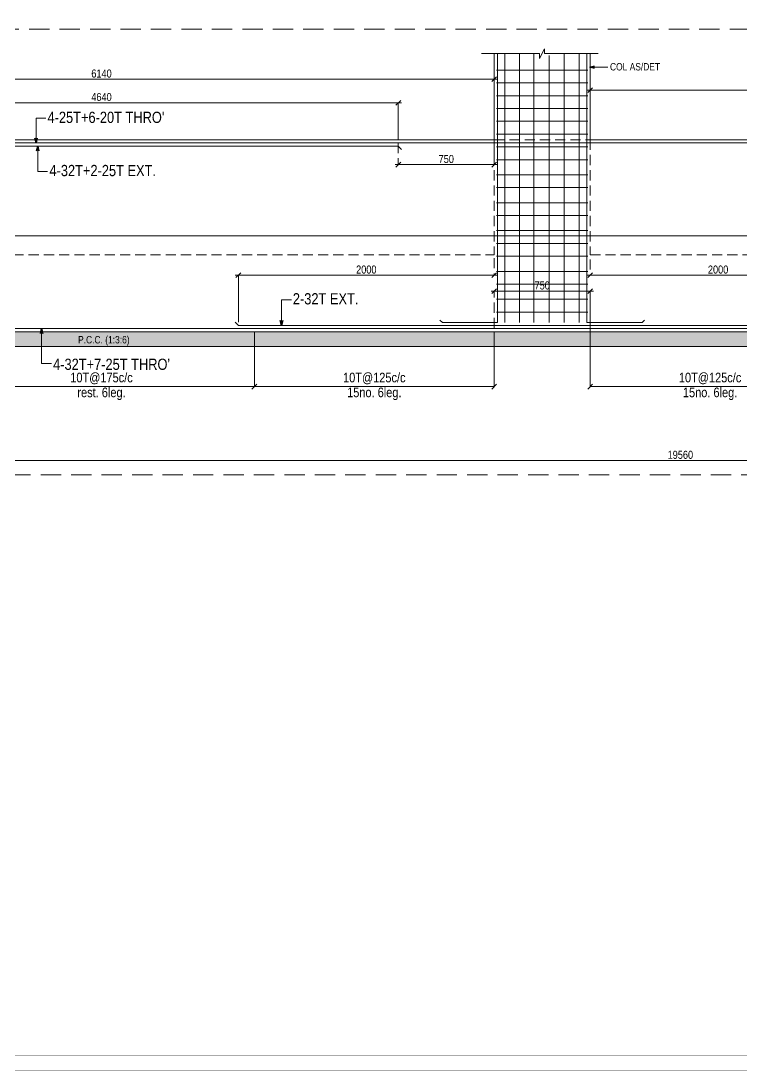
# Model space of a CAD drawing. Header units: millimetres. Extents: x 1112055 to 3390982, y -148532 to 766891.
# Drawn here: x 3255534 to 3278049, y 310036 to 342847 of the extents above; entities that cross this region are included whole.
import ezdxf

# ---------------------------------------------------------------- set-up
doc = ezdxf.new("R2010")
doc.units = ezdxf.units.MM
doc.header["$PDMODE"] = 35
doc.header["$PDSIZE"] = -25
doc.linetypes.add('Hidden', pattern=[9.525, 6.35, -3.175])
for name, color, linetype, lineweight in [('B FOOTING', 49, 'Continuous', 20), ('B HATCH', 250, 'Continuous', 0), ('B P.C.C', 251, 'Continuous', 0), ('B STEEL', 34, 'Continuous', 15), ('B STEEL TEXT', 7, 'Continuous', 15), ('B TITLE BLOCK', 250, 'Continuous', 0), ('B-ST DIM', 250, 'Continuous', 18), ('P STEEL', 7, 'Continuous', 30)]:
    doc.layers.add(name, color=color, linetype=linetype, lineweight=lineweight)
doc.styles.add('ARIAL', font='arial.ttf')
doc.styles.add('Q1', font='g13f12d.shx', dxfattribs={"width": 0.8})
doc.styles.add('SWINC', font='swissc.ttf')
doc.styles.add('SWINS', font='swissc.ttf')
doc.dimstyles.new('BH-STD', dxfattribs={"dimscale": 0, "dimtxt": 230, "dimasz": 125, "dimexe": 0, "dimexo": 100, "dimgap": 50, "dimtad": 1, "dimdec": 0, "dimzin": 1, "dimdsep": 46, "dimtxsty": 'Q1', "dimblk": 'ARCHTICK', "dimcen": 1, "dimdle": 100, "dimclrd": 250, "dimclre": 250, "dimclrt": 256, "dimadec": 0, "dimazin": 0, "dimtfac": 1, "dimtdec": 0, "dimtix": 1, "dimtofl": 0, "dimtmove": 0, "dimatfit": 2, "dimfxl": 1, "dimtolj": 1, "dimtzin": 0, "dimlwd": 9, "dimlwe": 9, "dimarcsym": 0})
doc.dimstyles.new('BHOOMI', dxfattribs={"dimtxt": 230, "dimasz": 150, "dimexe": 10, "dimexo": 0, "dimgap": 25, "dimtad": 1, "dimdec": 0, "dimzin": 0, "dimdsep": 46, "dimtxsty": 'SWINC', "dimblk": 'OBLIQUE', "dimcen": 0.09, "dimclrd": 250, "dimclre": 250, "dimclrt": 256, "dimaunit": 1, "dimadec": 3, "dimazin": 0, "dimtfac": 1, "dimtdec": 0, "dimtofl": 0, "dimtmove": 1, "dimatfit": 3, "dimfxl": 100, "dimtolj": 1, "dimtzin": 0, "dimlwd": 9, "dimlwe": 5, "dimarcsym": 0})
doc.dimstyles.new('DIM 1', dxfattribs={"dimscale": 0, "dimtxt": 230, "dimasz": 150, "dimexe": 0.18, "dimexo": 0.0625, "dimgap": 0.5, "dimtad": 1, "dimdec": 0, "dimzin": 0, "dimdsep": 46, "dimtxsty": 'ARIAL', "dimblk": 'OBLIQUE', "dimcen": 6, "dimse1": 1, "dimse2": 1, "dimclrd": 256, "dimclrt": 256, "dimadec": 0, "dimazin": 2, "dimtfac": 0.75, "dimtdec": 0, "dimtix": 1, "dimtofl": 0, "dimtmove": 1, "dimatfit": 3, "dimldrblk": 'OPEN30', "dimfxl": 0.18, "dimfrac": 1, "dimtolj": 1, "dimtzin": 0, "dimlwd": -1, "dimarcsym": 0})

# ---------------------------------------------------------------- blocks, each defined once
blk = doc.blocks.new('_Oblique')
at = {"color": 0, "linetype": 'ByBlock', "lineweight": -2}
blk.add_line((-0.5, -0.5), (0.5, 0.5), dxfattribs=at)
blk = doc.blocks.new('_Open30')
at = {"color": 0, "linetype": 'ByBlock', "lineweight": -2}
for p, q in [((-1, 0.27), (0, 0)), ((0, 0), (-1, -0.27)), ((0, 0), (-1, 0))]:
    blk.add_line(p, q, dxfattribs=at)
blk = doc.blocks.new('*D4825')
at = {"layer": 'B-ST DIM', "color": 7, "linetype": 'Hidden', "lineweight": 9, "ltscale": 50, "transparency": 16777216}
blk.add_line((3273332, 335396), (3273332, 334903), dxfattribs=at)
at = {"layer": 'B-ST DIM', "color": 7, "lineweight": 9, "ltscale": 50, "transparency": 16777216}
for p, q in [((3273232, 334903), (3281432, 334903)), ((3281332, 333336), (3281332, 334903))]:
    blk.add_line(p, q, dxfattribs=at)
at = {"layer": 'Defpoints', "color": 0, "transparency": 16777216}
for p in [(3273332, 335496), (3281332, 334903), (3281332, 333236)]:
    blk.add_point(p, dxfattribs=at)
at = {"layer": 'B-ST DIM', "color": 7, "lineweight": 9, "transparency": 16777216, "xscale": 150, "yscale": 150, "zscale": 150, "rotation": 180}
blk.add_blockref('_Oblique', (3273332, 334903), dxfattribs=at)
at = {"layer": 'B-ST DIM', "color": 7, "lineweight": 9, "transparency": 16777216, "xscale": 150, "yscale": 150, "zscale": 150}
blk.add_blockref('_Oblique', (3281332, 334903), dxfattribs=at)
at = {"layer": 'B-ST DIM', "color": 7, "transparency": 16777216, "insert": (3277332, 335078), "char_height": 250, "attachment_point": 5, "style": 'SWINC'}
blk.add_mtext('\\A1;2000', dxfattribs=at)
blk = doc.blocks.new('*D4826')
at = {"layer": 'B-ST DIM', "color": 7, "linetype": 'Hidden', "lineweight": 9, "ltscale": 50, "transparency": 16777216}
blk.add_line((3270332, 335436), (3270332, 334903), dxfattribs=at)
at = {"layer": 'B-ST DIM', "color": 7, "lineweight": 9, "ltscale": 50, "transparency": 16777216}
for p, q in [((3270432, 334903), (3262232, 334903)), ((3262332, 333436), (3262332, 334903))]:
    blk.add_line(p, q, dxfattribs=at)
at = {"layer": 'Defpoints', "color": 0, "transparency": 16777216}
for p in [(3270332, 335536), (3262332, 334903), (3262332, 333336)]:
    blk.add_point(p, dxfattribs=at)
at = {"layer": 'B-ST DIM', "color": 7, "lineweight": 9, "transparency": 16777216, "xscale": 150, "yscale": 150, "zscale": 150, "rotation": 180}
blk.add_blockref('_Oblique', (3262332, 334903), dxfattribs=at)
at = {"layer": 'B-ST DIM', "color": 7, "lineweight": 9, "transparency": 16777216, "xscale": 150, "yscale": 150, "zscale": 150}
blk.add_blockref('_Oblique', (3270332, 334903), dxfattribs=at)
at = {"layer": 'B-ST DIM', "color": 7, "transparency": 16777216, "insert": (3266332, 335078), "char_height": 250, "attachment_point": 5, "style": 'SWINC'}
blk.add_mtext('\\A1;2000', dxfattribs=at)
blk = doc.blocks.new('*D4828')
at = {"layer": 'B-ST DIM', "color": 250, "lineweight": 5, "ltscale": 50, "transparency": 16777216}
for p, q in [((3253272, 333136), (3253272, 331411)), ((3262832, 333136), (3262832, 331411))]:
    blk.add_line(p, q, dxfattribs=at)
at = {"layer": 'B-ST DIM', "color": 250, "lineweight": 9, "ltscale": 50, "transparency": 16777216}
blk.add_line((3262832, 331421), (3253272, 331421), dxfattribs=at)
at = {"layer": 'Defpoints', "color": 0, "transparency": 16777216}
for p in [(3253272, 333136), (3262832, 333136), (3253272, 331421)]:
    blk.add_point(p, dxfattribs=at)
at = {"layer": 'B-ST DIM', "color": 250, "lineweight": 9, "transparency": 16777216, "xscale": 150, "yscale": 150, "zscale": 150, "rotation": 180}
blk.add_blockref('_Oblique', (3253272, 331421), dxfattribs=at)
at = {"layer": 'B-ST DIM', "color": 250, "lineweight": 9, "transparency": 16777216, "xscale": 150, "yscale": 150, "zscale": 150}
blk.add_blockref('_Oblique', (3262832, 331421), dxfattribs=at)
at = {"layer": 'B-ST DIM', "color": 7, "transparency": 16777216, "char_height": 300, "attachment_point": 5, "style": 'SWINC'}
for s, insert in [('\\A1;10T@175c/c', (3258052, 331675)), ('rest. 6leg.', (3258052, 331196))]:
    blk.add_mtext(s, dxfattribs=dict(at, insert=insert))
blk = doc.blocks.new('*D4829')
at = {"layer": 'B-ST DIM', "color": 250, "lineweight": 5, "ltscale": 50, "transparency": 16777216}
for p, q in [((3262832, 333136), (3262832, 331411)), ((3270332, 333136), (3270332, 331411))]:
    blk.add_line(p, q, dxfattribs=at)
at = {"layer": 'B-ST DIM', "color": 250, "lineweight": 9, "ltscale": 50, "transparency": 16777216}
blk.add_line((3270332, 331421), (3262832, 331421), dxfattribs=at)
at = {"layer": 'Defpoints', "color": 0, "transparency": 16777216}
for p in [(3262832, 333136), (3270332, 333136), (3262832, 331421)]:
    blk.add_point(p, dxfattribs=at)
at = {"layer": 'B-ST DIM', "color": 250, "lineweight": 9, "transparency": 16777216, "xscale": 150, "yscale": 150, "zscale": 150, "rotation": 180}
blk.add_blockref('_Oblique', (3262832, 331421), dxfattribs=at)
at = {"layer": 'B-ST DIM', "color": 250, "lineweight": 9, "transparency": 16777216, "xscale": 150, "yscale": 150, "zscale": 150}
blk.add_blockref('_Oblique', (3270332, 331421), dxfattribs=at)
at = {"layer": 'B-ST DIM', "color": 7, "transparency": 16777216, "char_height": 300, "attachment_point": 5, "style": 'SWINC'}
for s, insert in [('\\A1;10T@125c/c', (3266582, 331675)), ('15no. 6leg.', (3266582, 331196))]:
    blk.add_mtext(s, dxfattribs=dict(at, insert=insert))
blk = doc.blocks.new('*D4830')
at = {"layer": 'B-ST DIM', "color": 250, "lineweight": 5, "ltscale": 50, "transparency": 16777216}
for p, q in [((3273332, 333136), (3273332, 331411)), ((3280832, 333136), (3280832, 331411))]:
    blk.add_line(p, q, dxfattribs=at)
at = {"layer": 'B-ST DIM', "color": 250, "lineweight": 9, "ltscale": 50, "transparency": 16777216}
blk.add_line((3273332, 331421), (3280832, 331421), dxfattribs=at)
at = {"layer": 'Defpoints', "color": 0, "transparency": 16777216}
for p in [(3273332, 333136), (3280832, 333136), (3280832, 331421)]:
    blk.add_point(p, dxfattribs=at)
at = {"layer": 'B-ST DIM', "color": 250, "lineweight": 9, "transparency": 16777216, "xscale": 150, "yscale": 150, "zscale": 150, "rotation": 180}
blk.add_blockref('_Oblique', (3273332, 331421), dxfattribs=at)
at = {"layer": 'B-ST DIM', "color": 250, "lineweight": 9, "transparency": 16777216, "xscale": 150, "yscale": 150, "zscale": 150}
blk.add_blockref('_Oblique', (3280832, 331421), dxfattribs=at)
at = {"layer": 'B-ST DIM', "color": 7, "transparency": 16777216, "char_height": 300, "attachment_point": 5, "style": 'SWINC'}
for s, insert in [('\\A1;10T@125c/c', (3277082, 331675)), ('15no. 6leg.', (3277082, 331196))]:
    blk.add_mtext(s, dxfattribs=dict(at, insert=insert))
blk = doc.blocks.new('*D4392')
at = {"layer": 'B-ST DIM', "color": 7, "linetype": 'Hidden', "lineweight": 9, "ltscale": 50, "transparency": 16777216}
blk.add_line((3267332, 339036), (3267332, 338358), dxfattribs=at)
at = {"layer": 'B-ST DIM', "color": 7, "lineweight": 9, "ltscale": 50, "transparency": 16777216}
for p, q in [((3270332, 339036), (3270332, 338358)), ((3267232, 338358), (3270432, 338358))]:
    blk.add_line(p, q, dxfattribs=at)
at = {"layer": 'Defpoints', "color": 0, "transparency": 16777216}
for p in [(3267332, 339136), (3270332, 339136), (3270332, 338358)]:
    blk.add_point(p, dxfattribs=at)
at = {"layer": 'B-ST DIM', "color": 7, "lineweight": 9, "transparency": 16777216, "xscale": 150, "yscale": 150, "zscale": 150, "rotation": 180}
blk.add_blockref('_Oblique', (3267332, 338358), dxfattribs=at)
at = {"layer": 'B-ST DIM', "color": 7, "lineweight": 9, "transparency": 16777216, "xscale": 150, "yscale": 150, "zscale": 150}
blk.add_blockref('_Oblique', (3270332, 338358), dxfattribs=at)
at = {"layer": 'B-ST DIM', "color": 7, "transparency": 16777216, "insert": (3268832, 338533), "char_height": 250, "attachment_point": 5, "style": 'SWINC'}
blk.add_mtext('\\A1;750', dxfattribs=at)
blk = doc.blocks.new('*D5770')
at = {"layer": 'B-ST DIM', "color": 7, "linetype": 'Hidden', "lineweight": 9, "ltscale": 50, "transparency": 16777216}
blk.add_line((3237032, 332576), (3237032, 329114), dxfattribs=at)
at = {"layer": 'B-ST DIM', "color": 7, "lineweight": 9, "ltscale": 50, "transparency": 16777216}
for p, q in [((3315272, 332576), (3315272, 329114)), ((3236932, 329114), (3315372, 329114))]:
    blk.add_line(p, q, dxfattribs=at)
at = {"layer": 'Defpoints', "color": 0, "lineweight": 40, "transparency": 16777216}
for p in [(3237032, 332676), (3315272, 332676), (3315272, 329114)]:
    blk.add_point(p, dxfattribs=at)
at = {"layer": 'B-ST DIM', "color": 7, "lineweight": 9, "transparency": 16777216, "xscale": 150, "yscale": 150, "zscale": 150, "rotation": 180}
blk.add_blockref('_Oblique', (3237032, 329114), dxfattribs=at)
at = {"layer": 'B-ST DIM', "color": 7, "lineweight": 9, "transparency": 16777216, "xscale": 150, "yscale": 150, "zscale": 150}
blk.add_blockref('_Oblique', (3315272, 329114), dxfattribs=at)
at = {"layer": 'B-ST DIM', "color": 7, "transparency": 16777216, "insert": (3276152, 329289), "char_height": 250, "attachment_point": 5, "style": 'SWINC'}
blk.add_mtext('\\A1;19560', dxfattribs=at)
blk = doc.blocks.new('*D5771')
at = {"layer": 'B-ST DIM', "color": 7, "lineweight": 9, "ltscale": 50, "transparency": 16777216}
for p, q in [((3270232, 334404), (3273432, 334404)), ((3273332, 332776), (3273332, 334404))]:
    blk.add_line(p, q, dxfattribs=at)
at = {"layer": 'B-ST DIM', "color": 7, "linetype": 'Hidden', "lineweight": 9, "ltscale": 50, "transparency": 16777216}
blk.add_line((3270332, 332776), (3270332, 334404), dxfattribs=at)
at = {"layer": 'Defpoints', "color": 0, "lineweight": 40, "ltscale": 50, "transparency": 16777216}
for p in [(3273332, 334404), (3270332, 332676), (3273332, 332676)]:
    blk.add_point(p, dxfattribs=at)
at = {"layer": 'B-ST DIM', "color": 7, "lineweight": 9, "ltscale": 50, "transparency": 16777216, "xscale": 150, "yscale": 150, "zscale": 150, "rotation": 180}
blk.add_blockref('_Oblique', (3270332, 334404), dxfattribs=at)
at = {"layer": 'B-ST DIM', "color": 7, "lineweight": 9, "ltscale": 50, "transparency": 16777216, "xscale": 150, "yscale": 150, "zscale": 150}
blk.add_blockref('_Oblique', (3273332, 334404), dxfattribs=at)
at = {"layer": 'B-ST DIM', "color": 7, "ltscale": 50, "transparency": 16777216, "insert": (3271832, 334582), "char_height": 250, "attachment_point": 5, "style": 'SWINC'}
blk.add_mtext('\\A1;750', dxfattribs=at)
blk = doc.blocks.new('*D5775')
at = {"layer": 'B-ST DIM', "color": 7, "lineweight": 9, "ltscale": 50, "transparency": 16777216}
for p, q in [((3297692, 340684), (3273232, 340684)), ((3273332, 339236), (3273332, 340684))]:
    blk.add_line(p, q, dxfattribs=at)
at = {"layer": 'B-ST DIM', "color": 7, "linetype": 'Hidden', "lineweight": 9, "ltscale": 50, "transparency": 16777216}
blk.add_line((3297592, 339236), (3297592, 340684), dxfattribs=at)
at = {"layer": 'Defpoints', "color": 0, "lineweight": 40, "transparency": 16777216}
for p in [(3273332, 340684), (3273332, 339136), (3297592, 339136)]:
    blk.add_point(p, dxfattribs=at)
at = {"layer": 'B-ST DIM', "color": 7, "lineweight": 9, "transparency": 16777216, "xscale": 150, "yscale": 150, "zscale": 150, "rotation": 180}
blk.add_blockref('_Oblique', (3273332, 340684), dxfattribs=at)
at = {"layer": 'B-ST DIM', "color": 7, "lineweight": 9, "transparency": 16777216, "xscale": 150, "yscale": 150, "zscale": 150}
blk.add_blockref('_Oblique', (3297592, 340684), dxfattribs=at)
at = {"layer": 'B-ST DIM', "color": 7, "transparency": 16777216, "insert": (3285462, 340859), "char_height": 250, "attachment_point": 5, "style": 'SWINC'}
blk.add_mtext('\\A1;6065', dxfattribs=at)
blk = doc.blocks.new('*D5776')
at = {"layer": 'B-ST DIM', "color": 7, "lineweight": 9, "ltscale": 50, "transparency": 16777216}
for p, q in [((3270432, 341028), (3245672, 341028)), ((3245772, 339236), (3245772, 341028))]:
    blk.add_line(p, q, dxfattribs=at)
at = {"layer": 'B-ST DIM', "color": 7, "linetype": 'Hidden', "lineweight": 9, "ltscale": 50, "transparency": 16777216}
blk.add_line((3270332, 339236), (3270332, 341028), dxfattribs=at)
at = {"layer": 'Defpoints', "color": 0, "lineweight": 40, "transparency": 16777216}
for p in [(3245772, 341028), (3245772, 339136), (3270332, 339136)]:
    blk.add_point(p, dxfattribs=at)
at = {"layer": 'B-ST DIM', "color": 7, "lineweight": 9, "transparency": 16777216, "xscale": 150, "yscale": 150, "zscale": 150, "rotation": 180}
blk.add_blockref('_Oblique', (3245772, 341028), dxfattribs=at)
at = {"layer": 'B-ST DIM', "color": 7, "lineweight": 9, "transparency": 16777216, "xscale": 150, "yscale": 150, "zscale": 150}
blk.add_blockref('_Oblique', (3270332, 341028), dxfattribs=at)
at = {"layer": 'B-ST DIM', "color": 7, "transparency": 16777216, "insert": (3258052, 341203), "char_height": 250, "attachment_point": 5, "style": 'SWINC'}
blk.add_mtext('\\A1;6140', dxfattribs=at)
blk = doc.blocks.new('*D5777')
at = {"layer": 'B-ST DIM', "color": 7, "lineweight": 9, "ltscale": 50, "transparency": 16777216}
for p, q in [((3248672, 340291), (3267432, 340291)), ((3267332, 339136), (3267332, 340291))]:
    blk.add_line(p, q, dxfattribs=at)
at = {"layer": 'B-ST DIM', "color": 7, "linetype": 'Hidden', "lineweight": 9, "ltscale": 50, "transparency": 16777216}
blk.add_line((3248772, 339136), (3248772, 340291), dxfattribs=at)
at = {"layer": 'Defpoints', "color": 0, "lineweight": 40, "ltscale": 50, "transparency": 16777216}
for p in [(3267332, 340291), (3248772, 339036), (3267332, 339036)]:
    blk.add_point(p, dxfattribs=at)
at = {"layer": 'B-ST DIM', "color": 7, "lineweight": 9, "ltscale": 50, "transparency": 16777216, "xscale": 150, "yscale": 150, "zscale": 150, "rotation": 180}
blk.add_blockref('_Oblique', (3248772, 340291), dxfattribs=at)
at = {"layer": 'B-ST DIM', "color": 7, "lineweight": 9, "ltscale": 50, "transparency": 16777216, "xscale": 150, "yscale": 150, "zscale": 150}
blk.add_blockref('_Oblique', (3267332, 340291), dxfattribs=at)
at = {"layer": 'B-ST DIM', "color": 7, "ltscale": 50, "transparency": 16777216, "insert": (3258052, 340470), "char_height": 250, "attachment_point": 5, "style": 'SWINC'}
blk.add_mtext('\\A1;4640', dxfattribs=at)

msp = doc.modelspace()

# ---------------------------------------------------------------- hatches: boundary and pattern name
at = {"layer": 'B HATCH', "lineweight": 0}
h = msp.add_hatch(dxfattribs=at)
h.set_pattern_fill('AR-CONC', color=250, scale=3, style=0)
h.set_pattern_definition([(50, (1717951.3, -186910.03), (546.55401, -47.81726), [57.15, -628.65]), (355, (1717951.3, -186910.03), (-105.73026, 573.17054), [45.72, -502.92175]), (100.451445, (1717996.87, -186914), (440.82374, 525.35326), [48.57003, -534.27073]), (46.1842, (1717951.3, -186757.6), (813.23712, -126.12698), [85.725, -942.975]), (96.63556, (1718019.1, -186768.14), (712.2124, 742.27837), [72.85507, -801.40682]), (351.18415, (1717951.3, -186757.6), (712.2124, 742.27837), [68.5799, -754.3792]), (21, (1718027.5, -186795.73), (454.84317, -306.7956), [57.15, -628.65]), (326, (1718027.5, -186795.73), (185.40609, 552.5639), [45.72, -502.92]), (71.451445, (1718065.4, -186821.3), (640.24926, 245.7683), [48.57003, -534.26981]), (37.5, (1717951.32, -186910.03), (9.26581, 253.665117), [0, -496.824, 0, -510.54, 0, -504.825]), (7.5, (1717951.32, -186910.03), (200.458988, 300.541724), [0, -291.084, 0, -485.394, 0, -192.405]), (327.5, (1717781.4, -186910.03), (406.771786, -17.186232), [0, -190.5, 0, -594.36, 0, -788.67]), (317.5, (1717705.2, -186910.03), (444.387544, 76.27947), [0, -247.65, 0, -394.716, 0, -560.07])])
h.paths.add_polyline_path([(3236572.3, 333136.3), (3236572.3, 332676.3), (3315732.3, 332676.3), (3315732.3, 333136.3)])

# ---------------------------------------------------------------- linework, layer by layer
at = {"layer": 'B FOOTING', "color": 1, "lineweight": 13, "ltscale": 10}
for p, q in [((3270332.3, 339136.3), (3270332.3, 341828.3)), ((3273332.3, 339136.3), (3273332.3, 341828.3))]:
    msp.add_line(p, q, dxfattribs=at)
at = {"layer": 'B FOOTING'}
for p, q in [((3245772.3, 339136.3), (3270332.3, 339136.3)), ((3273332.3, 339136.3), (3297592.3, 339136.3))]:
    msp.add_line(p, q, dxfattribs=at)
at = {"layer": 'B FOOTING', "color": 1, "lineweight": 13, "ltscale": 10}
msp.add_lwpolyline([(3269934.8, 341828.3), (3271742.6, 341828.3), (3271742.6, 341669.8), (3271907.9, 341979.2), (3271907.9, 341828.3), (3273581.9, 341828.3)], dxfattribs=at)
at = {"layer": 'B FOOTING'}
msp.add_lwpolyline([(3236572.3, 333136.3), (3315732.3, 333136.3), (3315732.3, 332676.3), (3236572.3, 332676.3)], close=True, dxfattribs=at)
at = {"layer": 'B P.C.C', "color": 250, "linetype": 'Hidden', "lineweight": 0, "ltscale": 50}
for p, q in [((3270332.3, 339136.3), (3270332.3, 335536.3)), ((3270332.3, 339136.3), (3273332.3, 339136.3)), ((3273332.3, 339136.3), (3273332.3, 335536.3))]:
    msp.add_line(p, q, dxfattribs=at)
at = {"layer": 'B P.C.C', "color": 250, "linetype": 'Hidden', "lineweight": 0, "ltscale": 100}
msp.add_lwpolyline([(3235195.2, 328664.2), (3332623.9, 328664.2), (3332623.9, 342596.8), (3235195.2, 342596.8)], close=True, dxfattribs=at)
at = {"layer": 'B P.C.C', "color": 250, "linetype": 'Hidden', "lineweight": 0, "ltscale": 50}
for points in [[(3245772.3, 339136.3), (3245772.3, 335536.3), (3270332.3, 335536.3)], [(3273332.3, 335536.3), (3297592.3, 335536.3), (3297592.3, 339136.3)]]:
    msp.add_lwpolyline(points, dxfattribs=at)
at = {"layer": 'B STEEL'}
for p, q in [((3267332.3, 338936.3), (3248772.3, 338936.3)), ((3267432.3, 338836.3), (3267332.3, 338936.3)), ((3237032.3, 336136.3), (3315272.3, 336136.3))]:
    msp.add_line(p, q, dxfattribs=at)
for points in [[(3237132.3, 338236.3), (3237132.3, 339036.3), (3315172.3, 339036.3), (3315172.3, 338236.3)], [(3237132.3, 334036.3), (3237132.3, 333236.3), (3315172.3, 333236.3), (3315172.3, 334036.3)], [(3262232.3, 333436.3), (3262332.3, 333336.3), (3281332.3, 333336.3), (3281432.3, 333436.3)]]:
    msp.add_lwpolyline(points, dxfattribs=at)
at = {"layer": 'B TITLE BLOCK', "color": 1, "const_width": 10.8}
msp.add_lwpolyline([(3359954.1, 376187.5), (3359954.1, 310041.1), (3211357.2, 310041.1), (3211357.2, 376187.5)], close=True, dxfattribs=at)
at = {"layer": 'B TITLE BLOCK', "color": 250, "lineweight": 0, "const_width": 10.8}
msp.add_lwpolyline([(3359473.4, 375706.8), (3359473.4, 310521.8), (3211837.9, 310521.8), (3211837.9, 375706.8)], close=True, dxfattribs=at)
at = {"layer": 'P STEEL', "color": 250, "lineweight": 0}
for p, q in [((3270660.2, 341828.3), (3270660.2, 333420.4)), ((3271117, 341828.3), (3271117, 333420.4)), ((3271573.9, 341828.3), (3271573.9, 333420.4)), ((3272045.5, 341771.1), (3272045.5, 333420.4)), ((3272517, 341828.3), (3272517, 333420.4)), ((3272988.6, 341828.3), (3272988.6, 333420.4)), ((3273257.3, 341313.1), (3270407.3, 341313.1)), ((3273257.3, 340913.1), (3270407.3, 340913.1)), ((3273257.3, 340513.1), (3270407.3, 340513.1)), ((3273257.3, 340113.1), (3270407.3, 340113.1)), ((3273257.3, 339713.1), (3270407.3, 339713.1)), ((3273257.3, 339313.1), (3270407.3, 339313.1)), ((3273257.3, 338913.1), (3270407.3, 338913.1)), ((3273257.3, 338513.1), (3270407.3, 338513.1)), ((3273257.3, 338040.7), (3270407.3, 338040.7)), ((3273257.3, 337640.7), (3270407.3, 337640.7)), ((3273257.3, 337168.3), (3270407.3, 337168.3)), ((3273257.3, 336768.3), (3270407.3, 336768.3)), ((3273257.3, 336295.9), (3270407.3, 336295.9)), ((3273257.3, 335895.9), (3270407.3, 335895.9)), ((3273257.3, 335495.9), (3270407.3, 335495.9)), ((3273257.3, 335023.5), (3270407.3, 335023.5)), ((3273257.3, 334623.5), (3270407.3, 334623.5)), ((3273257.3, 334151.1), (3270407.3, 334151.1)), ((3273257.3, 333751.1), (3270407.3, 333751.1))]:
    msp.add_line(p, q, dxfattribs=at)
for points in [[(3270432.3, 341828.3), (3270432.3, 333420.4), (3268710.2, 333420.4), (3268632.3, 333502.2)], [(3273232.3, 341828.3), (3273232.3, 333420.4), (3274954.3, 333420.4), (3275032.3, 333502.2)]]:
    msp.add_lwpolyline(points, dxfattribs=at)

# ---------------------------------------------------------------- texts
at = {"layer": 'B STEEL TEXT', "lineweight": 5, "style": 'SWINS'}
for s, p in [('COL AS/DET', (3273951.8, 341302)), ('P.C.C. (1:3:6)', (3257319.3, 332772))]:
    msp.add_text(s, height=230, dxfattribs=at).set_placement(p)
at = {"layer": 'B STEEL TEXT', "lineweight": 9, "style": 'SWINC'}
for s, p in [("4-25T+6-20T THRO'", (3256362.7, 339661.4)), ('4-32T+2-25T EXT.', (3256423.9, 337998.9)), ('2-32T EXT.', (3264034.8, 333991.5)), ("4-32T+7-25T THRO'", (3256538.5, 331944.7))]:
    msp.add_text(s, height=350, dxfattribs=at).set_placement(p)
at = {"layer": 'B TITLE BLOCK', "color": 251, "insert": (3349947.6, 325224.3), "char_height": 289.947, "attachment_point": 2, "style": 'SWINC'}
msp.add_mtext_dynamic_manual_height_columns('\\pxsm1,qj;{\\fBankGothic Lt BT|b0|i0|c0|p34;BHOOMI\\P\\ps*,q*;\\fGost|b0|i0|c0|p2;\\H0.8x;- CONSULTANTS -\\C1; }', width=758153.186, gutter_width=0, heights=[106642.9], dxfattribs=at)

# ---------------------------------------------------------------- dimensions: what is measured, and where the dimension line sits
at = {"layer": 'B-ST DIM', "ltscale": 50}
for base, p1, p2, picture, middle in [((3245772.3, 341027.5), (3270332.3, 339136.3), (3245772.3, 339136.3), '*D5776', (3258052.3, 341202.5)), ((3273332.3, 340683.9), (3297592.3, 339136.3), (3273332.3, 339136.3), '*D5775', (3285462.3, 340858.9)), ((3267332.3, 340291.4), (3248772.3, 339036.3), (3267332.3, 339036.3), '*D5777', (3258052.3, 340469.7)), ((3270332.3, 338358.4), (3267332.3, 339136.3), (3270332.3, 339136.3), '*D4392', (3268832.3, 338533.4)), ((3281332.3, 334902.9), (3273332.3, 335495.9), (3281332.3, 333236.3), '*D4825', (3277332.3, 335077.9)), ((3273332.3, 334404.3), (3270332.3, 332676.3), (3273332.3, 332676.3), '*D5771', (3271832.3, 334582.5)), ((3315272.3, 329114.4), (3237032.3, 332676.3), (3315272.3, 332676.3), '*D5770', (3276152.3, 329289.4))]:
    dim = msp.add_linear_dim(base=base, p1=p1, p2=p2, dimstyle='BH-STD', override={"dimscale": 1, "dimtxt": 250, "dimasz": 150, "dimlfac": 0.25, "dimtxsty": 'SWINC', "dimblk1": 'Oblique', "dimblk2": 'Oblique', "dimsah": 1, "dimclrd": 7, "dimclre": 7, "dimclrt": 7}, dxfattribs=at)
    dim.commit()
    dim.dimension.update_dxf_attribs({"geometry": picture, "text_midpoint": middle})
dim = msp.add_linear_dim(base=(3262332.3, 334902.9), p1=(3270332.3, 335536.3), p2=(3262332.3, 333336.3), angle=180, dimstyle='BH-STD', override={"dimscale": 1, "dimtxt": 250, "dimasz": 150, "dimlfac": 0.25, "dimtxsty": 'SWINC', "dimblk1": 'Oblique', "dimblk2": 'Oblique', "dimsah": 1, "dimclrd": 7, "dimclre": 7, "dimclrt": 7}, dxfattribs=at)
dim.commit()
dim.dimension.update_dxf_attribs({"geometry": '*D4826', "text_midpoint": (3266332.3, 335077.9)})
for base, p1, p2, text, picture, middle in [((3253272.3, 331421.3), (3262832.3, 333136.3), (3253272.3, 333136.3), '10T@175c/c\\Xrest. 6leg.', '*D4828', (3258052.3, 331421.3)), ((3262832.3, 331421.3), (3270332.3, 333136.3), (3262832.3, 333136.3), '10T@125c/c\\X15no. 6leg.', '*D4829', (3266582.3, 331421.3))]:
    dim = msp.add_linear_dim(base=base, p1=p1, p2=p2, angle=180, text=text, dimstyle='BHOOMI', override={"dimtxt": 300, "dimclrt": 7}, dxfattribs=at)
    dim.commit()
    dim.dimension.update_dxf_attribs({"geometry": picture, "text_midpoint": middle})
dim = msp.add_linear_dim(base=(3280832.3, 331421.3), p1=(3273332.3, 333136.3), p2=(3280832.3, 333136.3), text='10T@125c/c\\X15no. 6leg.', dimstyle='BHOOMI', override={"dimtxt": 300, "dimclrt": 7}, dxfattribs=at)
dim.commit()
dim.dimension.update_dxf_attribs({"geometry": '*D4830', "text_midpoint": (3277082.3, 331421.3)})

# ---------------------------------------------------------------- leaders
at = {"layer": 'B STEEL TEXT', "lineweight": 5}
for points in [[(3273321.6, 341406.9), (3273886, 341406.9)], [(3256004.3, 339036.3), (3256004.3, 339808), (3256315.4, 339808)], [(3256056.4, 338936.3), (3256056.4, 338138.8), (3256367.5, 338138.8)], [(3263676.4, 333336.3), (3263676.4, 334133.8), (3263987.5, 334133.8)], [(3256180.2, 333236.3), (3256180.2, 332148), (3256491.2, 332148)]]:
    msp.add_leader(points, dimstyle='DIM 1', override={"dimscale": 1, "dimtad": 0, "dimtxsty": 'SWINC', "dimfxlon": 1, "dimlwd": 5, "dimarcsym": 2}, dxfattribs=at)

doc.saveas('drawing.dxf')
